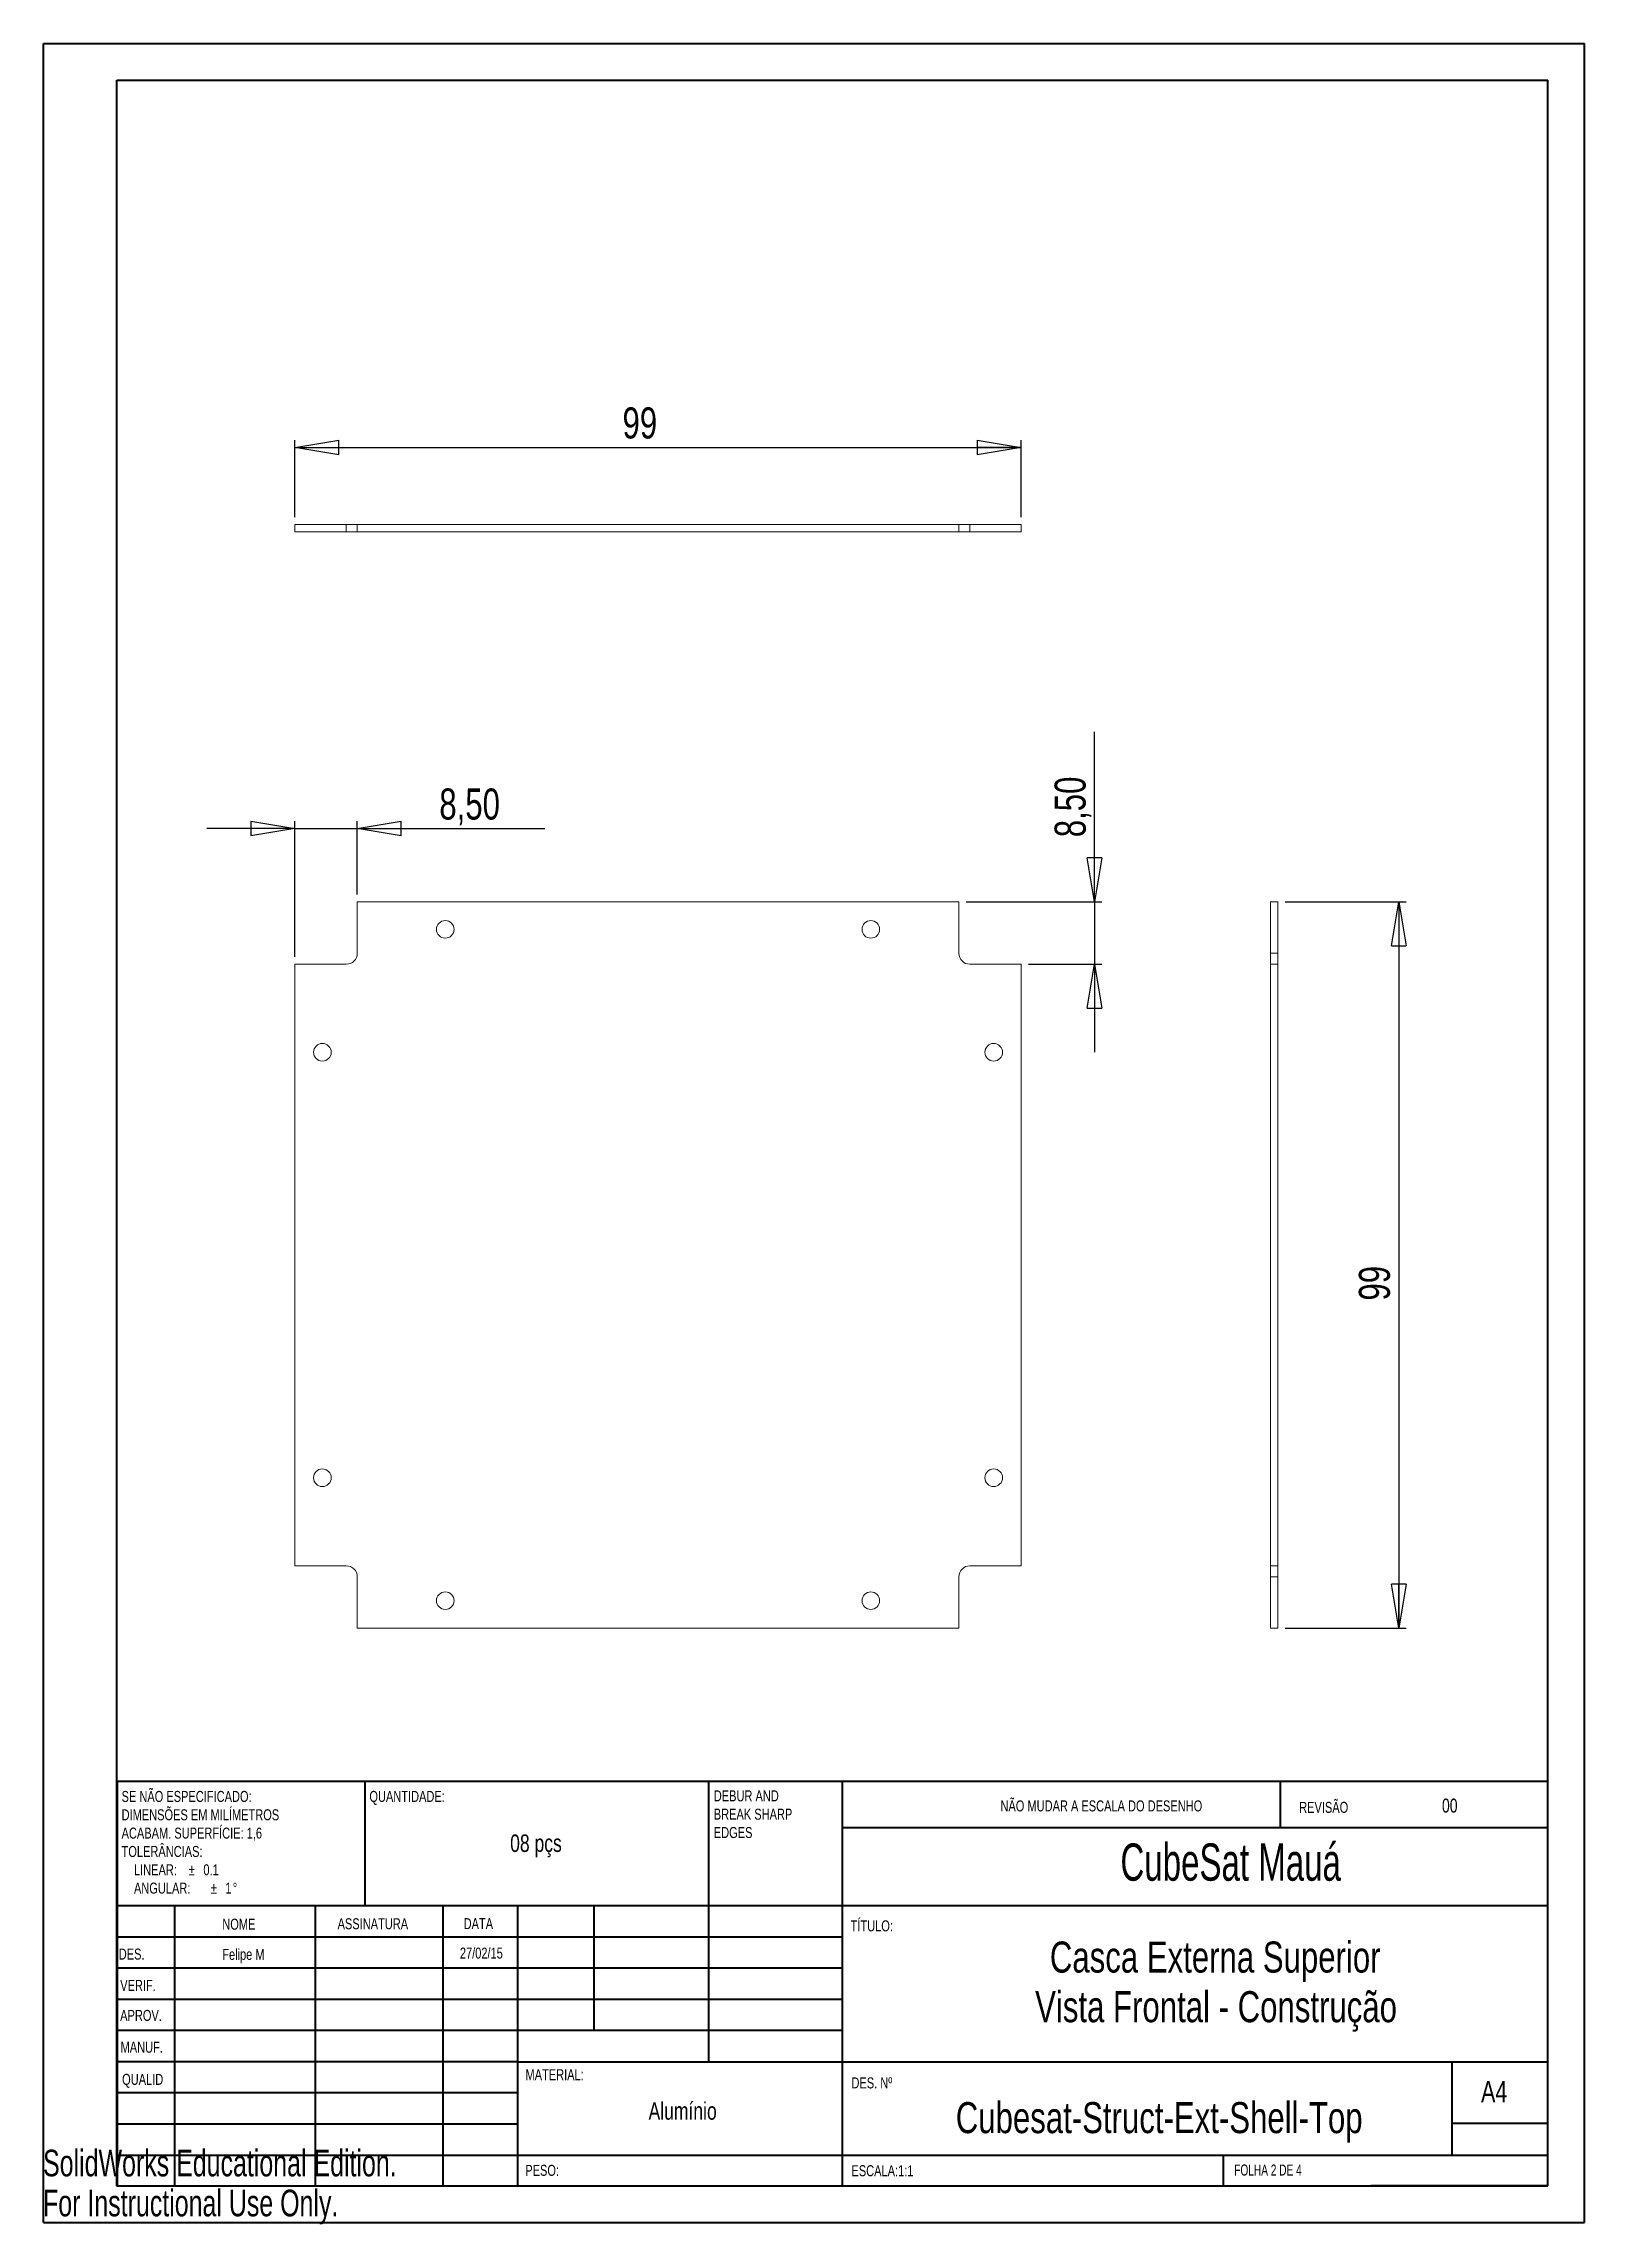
# Paper-space layout 'Folha02' of a CAD drawing. Header units: millimetres. Extents: x 0 to 210, y 0 to 297.
import ezdxf

# ---------------------------------------------------------------- set-up
doc = ezdxf.new("R2010")
doc.units = ezdxf.units.MM
doc.layers.add('FORMAT', color=7, linetype='Continuous')
doc.styles.add('SLDTEXTSTYLE0', font='TXT', dxfattribs={"width": 0.75})
doc.styles.add('SLDTEXTSTYLE1', font='TXT', dxfattribs={"width": 0.663})
doc.styles.add('SLDTEXTSTYLE2', font='TXT', dxfattribs={"width": 0.6875})
doc.styles.add('SLDTEXTSTYLE3', font='TXT', dxfattribs={"width": 0.7})
doc.dimstyles.new('SLDDIMSTYLE0', dxfattribs={"dimtxt": 4.233333, "dimasz": 5.9944, "dimexe": 0, "dimexo": 0.0625, "dimgap": 1.058333, "dimtad": 1, "dimrnd": 1e-09, "dimzin": 12, "dimdsep": 46, "dimtxsty": 'SLDTEXTSTYLE0', "dimblk1": 'CLOSED', "dimblk2": 'CLOSED', "dimsah": 1, "dimcen": 0.09, "dimadec": 0, "dimazin": 3, "dimtfac": 1, "dimtmove": 0, "dimatfit": 0, "dimldrblk": 'CLOSED', "dimfxl": 0, "dimfrac": 2, "dimtolj": 1, "dimtzin": 12, "dimarcsym": 0})
doc.dimstyles.new('SLDDIMSTYLE1', dxfattribs={"dimtxt": 4.233333, "dimasz": 5.9944, "dimexe": 0, "dimexo": 0.0625, "dimgap": 1.058333, "dimtad": 1, "dimrnd": 1e-09, "dimzin": 12, "dimdsep": 46, "dimtxsty": 'SLDTEXTSTYLE0', "dimblk1": 'CLOSED', "dimblk2": 'CLOSED', "dimsah": 1, "dimcen": 0.09, "dimadec": 0, "dimazin": 3, "dimtfac": 1, "dimtofl": 0, "dimtmove": 0, "dimatfit": 3, "dimldrblk": 'CLOSED', "dimfxl": 0, "dimfrac": 2, "dimtolj": 1, "dimtzin": 12, "dimarcsym": 0})

# ---------------------------------------------------------------- blocks, each defined once
blk = doc.blocks.new('SW_NOTE_2')
at = {"color": 0, "linetype": 'Continuous', "lineweight": 0, "char_height": 1.5, "attachment_point": 1, "style": 'SLDTEXTSTYLE0'}
for s, insert in [('DEBUR AND', (0, 1.93)), ('BREAK SHARP', (0, -0.57)), ('EDGES', (0, -3.07))]:
    blk.add_mtext(s, dxfattribs=dict(at, insert=insert))
blk = doc.blocks.new('SW_NOTE_3')
at = {"color": 0, "linetype": 'Continuous', "lineweight": 0, "char_height": 1.5, "attachment_point": 1, "style": 'SLDTEXTSTYLE0'}
for s, insert in [('SE NÃO ESPECIFICADO:', (0, 1.93)), ('ACABAM. SUPERFÍCIE: 1,6', (0, -3.07)), ('DIMENSÕES EM MILÍMETROS', (0, -0.57)), ('TOLERÂNCIAS:', (0, -5.57)), ('LINEAR:', (1.69, -8.07)), ('%%p', (9.16, -8.07)), ('0.1', (11.15, -8.07)), ('ANGULAR:', (1.69, -10.57)), ('%%p', (12.16, -10.57)), ('1', (14.15, -10.57)), ('%%d', (15.16, -10.57))]:
    blk.add_mtext(s, dxfattribs=dict(at, insert=insert))
blk = doc.blocks.new('_CLOSED')
at = {"color": 0, "linetype": 'ByBlock', "lineweight": -2}
for p, q in [((-1, 0.166667), (0, 0)), ((-1, 0.166667), (-1, -0.166667)), ((0, 0), (-1, -0.166667)), ((0, 0), (-1, 0))]:
    blk.add_line(p, q, dxfattribs=at)
blk = doc.blocks.new('_D')
at = {"layer": 'FORMAT'}
for p, q in [((34.32, 172.72), (34.32, 191.22)), ((42.82, 181.22), (42.82, 191.22)), ((34.32, 190.23), (22.34, 190.23)), ((34.32, 190.23), (42.82, 190.23)), ((42.82, 190.23), (68.39, 190.23))]:
    blk.add_line(p, q, dxfattribs=at)
at = {"layer": 'FORMAT', "xscale": 5.9944, "yscale": 5.9944}
blk.add_blockref('_CLOSED', (34.32, 190.23, 0.1), dxfattribs=at)
at = {"layer": 'FORMAT', "xscale": 5.9944, "yscale": 5.9944, "rotation": 180.0000000000004}
blk.add_blockref('_CLOSED', (42.82, 190.23, 0.1), dxfattribs=at)
at = {"layer": 'FORMAT', "insert": (54.01, 195.68, 0.1), "char_height": 4.233, "attachment_point": 1, "style": 'SLDTEXTSTYLE0'}
blk.add_mtext('8,50', dxfattribs=at)
blk = doc.blocks.new('_D_1')
at = {"layer": 'FORMAT'}
for p, q in [((143.32, 180.23), (143.32, 203.42)), ((125.81, 180.23), (144.31, 180.23)), ((143.32, 180.23), (143.32, 171.73)), ((134.31, 171.73), (144.31, 171.73)), ((143.32, 171.73), (143.32, 159.74))]:
    blk.add_line(p, q, dxfattribs=at)
at = {"layer": 'FORMAT', "xscale": 5.9944, "yscale": 5.9944}
for p, rotation in [((143.32, 180.23, 0.1), 270.0000000000004), ((143.32, 171.73, 0.1), 90.0000000000004)]:
    blk.add_blockref('_CLOSED', p, dxfattribs=dict(at, rotation=rotation))
at = {"layer": 'FORMAT', "insert": (137.87, 189.04, 0.1), "char_height": 4.233, "attachment_point": 1, "rotation": 90, "style": 'SLDTEXTSTYLE0'}
blk.add_mtext('8,50', dxfattribs=at)
blk = doc.blocks.new('_D_2')
at = {"layer": 'FORMAT'}
for p, q in [((34.32, 232.67), (34.32, 243.17)), ((34.32, 242.18), (133.32, 242.18)), ((133.32, 232.67), (133.32, 243.17))]:
    blk.add_line(p, q, dxfattribs=at)
at = {"layer": 'FORMAT', "xscale": 5.9944, "yscale": 5.9944, "rotation": 180.0000000000004}
blk.add_blockref('_CLOSED', (34.32, 242.18, 0.1), dxfattribs=at)
at = {"layer": 'FORMAT', "xscale": 5.9944, "yscale": 5.9944}
blk.add_blockref('_CLOSED', (133.32, 242.18, 0.1), dxfattribs=at)
at = {"layer": 'FORMAT', "insert": (78.98, 247.63, 0.1), "char_height": 4.233, "attachment_point": 1, "style": 'SLDTEXTSTYLE0'}
blk.add_mtext('99', dxfattribs=at)
blk = doc.blocks.new('_D_3')
at = {"layer": 'FORMAT'}
for p, q in [((169.29, 180.23), (185.79, 180.23)), ((184.8, 180.23), (184.8, 81.23)), ((169.29, 81.23), (185.79, 81.23))]:
    blk.add_line(p, q, dxfattribs=at)
at = {"layer": 'FORMAT', "xscale": 5.9944, "yscale": 5.9944}
for p, rotation in [((184.8, 180.23, 0.1), 90.0000000000004), ((184.8, 81.23, 0.1), 270.0000000000004)]:
    blk.add_blockref('_CLOSED', p, dxfattribs=dict(at, rotation=rotation))
at = {"layer": 'FORMAT', "insert": (179.34, 125.88, 0.1), "char_height": 4.233, "attachment_point": 1, "rotation": 90, "style": 'SLDTEXTSTYLE0'}
blk.add_mtext('99', dxfattribs=at)

psp = doc.layouts.new('Folha02')

# ---------------------------------------------------------------- linework, layer by layer
at = {"color": 7, "linetype": 'Continuous', "lineweight": 40}
for p, q in [((0.079, 0.215), (0.079, 297.215)), ((0.079, 297.215), (210.079, 297.215)), ((210.079, 0.215), (210.079, 297.215)), ((210.079, 292.215), (210.079, 297.215)), ((10.079, 292.215), (205.079, 292.215)), ((10.079, 5.215), (10.079, 292.215)), ((205.079, 5.215), (205.079, 292.215)), ((10.111, 60.371), (205.079, 60.371)), ((10.111, 60.371), (10.111, 5.121)), ((43.911, 43.371), (43.911, 60.371)), ((90.711, 60.371), (90.711, 22.121)), ((108.911, 60.371), (108.911, 5.121)), ((168.679, 54.09), (168.679, 60.465)), ((205.079, 53.996), (108.911, 53.996)), ((205.079, 43.371), (10.111, 43.371)), ((17.911, 43.371), (17.911, 5.121)), ((37.102, 43.371), (37.102, 5.121)), ((54.51, 43.371), (54.51, 5.121)), ((64.711, 5.121), (64.711, 43.371)), ((75.111, 26.371), (75.111, 43.371)), ((108.911, 39.121), (10.111, 39.121)), ((108.911, 34.871), (10.111, 34.871)), ((108.911, 30.621), (10.111, 30.621)), ((108.911, 26.371), (10.111, 26.371)), ((64.711, 22.121), (10.111, 22.121)), ((64.711, 22.121), (205.079, 22.121)), ((192.079, 9.465), (192.079, 22.215)), ((64.711, 17.871), (10.111, 17.871)), ((64.711, 13.621), (10.111, 13.621)), ((205.079, 13.715), (192.079, 13.715)), ((10.111, 9.371), (205.079, 9.371)), ((160.879, 5.215), (160.879, 9.465)), ((10.079, 5.215), (205.079, 5.215)), ((205.079, 5.215), (180.988, 5.215)), ((0.079, 0.215), (210.079, 0.215))]:
    psp.add_line(p, q, dxfattribs=at)
at = {"color": 7, "linetype": 'Continuous', "lineweight": 15}
for p, q in [((34.324, 230.677), (34.324, 231.677)), ((41.324, 231.677), (34.324, 231.677)), ((41.324, 230.677), (34.324, 230.677)), ((41.324, 230.677), (41.324, 231.677)), ((42.824, 231.677), (41.324, 231.677)), ((42.824, 230.677), (41.324, 230.677)), ((42.824, 230.677), (42.824, 231.677)), ((42.824, 231.677), (124.824, 231.677)), ((42.824, 230.677), (124.824, 230.677)), ((124.824, 230.677), (124.824, 231.677)), ((126.324, 231.677), (124.824, 231.677)), ((126.324, 230.677), (124.824, 230.677)), ((126.324, 230.677), (126.324, 231.677)), ((133.324, 231.677), (126.324, 231.677)), ((133.324, 230.677), (126.324, 230.677)), ((133.324, 230.677), (133.324, 231.677)), ((42.824, 180.227), (42.824, 173.227)), ((42.824, 180.227), (124.824, 180.227)), ((124.824, 173.227), (124.824, 180.227)), ((167.299, 180.227), (168.299, 180.227)), ((167.299, 173.227), (167.299, 180.227)), ((168.299, 173.227), (168.299, 180.227)), ((167.299, 173.227), (168.299, 173.227)), ((167.299, 171.727), (167.299, 173.227)), ((168.299, 171.727), (168.299, 173.227)), ((41.324, 171.727), (34.324, 171.727)), ((34.324, 89.727), (34.324, 171.727)), ((133.324, 171.727), (126.324, 171.727)), ((133.324, 171.727), (133.324, 89.727)), ((167.299, 171.727), (168.299, 171.727)), ((167.299, 171.727), (167.299, 89.727)), ((168.299, 171.727), (168.299, 89.727)), ((34.324, 89.727), (41.324, 89.727)), ((126.324, 89.727), (133.324, 89.727)), ((167.299, 89.727), (168.299, 89.727)), ((167.299, 88.227), (167.299, 89.727)), ((168.299, 88.227), (168.299, 89.727)), ((42.824, 88.227), (42.824, 81.227)), ((124.824, 81.227), (124.824, 88.227)), ((167.299, 88.227), (168.299, 88.227)), ((167.299, 81.227), (167.299, 88.227)), ((168.299, 81.227), (168.299, 88.227)), ((124.824, 81.227), (42.824, 81.227)), ((167.299, 81.227), (168.299, 81.227))]:
    psp.add_line(p, q, dxfattribs=at)
for centre in [(54.824, 176.477), (112.824, 176.477), (38.074, 159.727), (129.574, 159.727), (38.074, 101.727), (129.574, 101.727), (54.824, 84.977), (112.824, 84.977)]:
    psp.add_circle(centre, 1.2, dxfattribs=at)
for centre, start, end in [((41.324, 173.227), 270, 0), ((126.324, 173.227), 180, 270), ((41.324, 88.227), 0, 90), ((126.324, 88.227), 90, 180)]:
    psp.add_arc(centre, 1.5, start, end, dxfattribs=at)

# ---------------------------------------------------------------- block references
at = {"color": 7, "linetype": 'Continuous', "lineweight": 0}
for name, p in [('SW_NOTE_3', (10.704, 57.108)), ('SW_NOTE_2', (91.42, 57.19))]:
    psp.add_blockref(name, p, dxfattribs=at)

# ---------------------------------------------------------------- texts
for s, insert, char_height, attachment_point, style in [('QUANTIDADE:', (44.482, 59.04), 1.5, 1, 'SLDTEXTSTYLE0'), ('NÃO MUDAR A ESCALA DO DESENHO', (130.493, 57.748), 1.5, 1, 'SLDTEXTSTYLE0'), ('REVISÃO', (171.206, 57.55), 1.5, 1, 'SLDTEXTSTYLE0'), ('00', (191.731, 57.99), 1.905, 2, 'SLDTEXTSTYLE0'), ('08 pçs', (67.185, 53.102), 2.3813, 2, 'SLDTEXTSTYLE0'), ('CubeSat Mauá', (161.869, 51.883), 5.08, 2, 'SLDTEXTSTYLE1'), ('NOME', (24.433, 41.622), 1.5, 1, 'SLDTEXTSTYLE0'), ('ASSINATURA', (40.144, 41.683), 1.5, 1, 'SLDTEXTSTYLE0'), ('DATA', (57.326, 41.697), 1.5, 1, 'SLDTEXTSTYLE0'), ('TÍTULO:', (110.067, 41.399), 1.5, 1, 'SLDTEXTSTYLE0'), ('Casca Externa Superior', (159.763, 38.511), 4.23333, 2, 'SLDTEXTSTYLE0'), ('DES.', (10.323, 37.551), 1.5, 1, 'SLDTEXTSTYLE0'), ('Felipe M', (27.31, 37.504), 1.4986, 2, 'SLDTEXTSTYLE0'), ('27/02/15', (59.74, 37.68), 1.4986, 2, 'SLDTEXTSTYLE0'), ('VERIF.', (10.521, 33.275), 1.5, 1, 'SLDTEXTSTYLE0'), ('APROV.', (10.513, 29.185), 1.5, 1, 'SLDTEXTSTYLE0'), ('MANUF.', (10.566, 24.855), 1.5, 1, 'SLDTEXTSTYLE0'), ('MATERIAL:', (65.757, 21.107), 1.5, 1, 'SLDTEXTSTYLE0'), ('QUALID', (10.78, 20.471), 1.5, 1, 'SLDTEXTSTYLE0'), ('DES. Nº', (110.185, 19.99), 1.5, 1, 'SLDTEXTSTYLE0'), ('A4', (196, 19.515), 2.9104, 1, 'SLDTEXTSTYLE0'), ('Alumínio', (87.179, 16.606), 2.3813, 2, 'SLDTEXTSTYLE0'), ('Cubesat-Struct-Ext-Shell-Top', (152.126, 16.626), 4.23333, 2, 'SLDTEXTSTYLE0'), ('PESO:', (65.729, 8.07), 1.4986, 1, 'SLDTEXTSTYLE0'), ('ESCALA:1:1', (110.185, 8.021), 1.5, 1, 'SLDTEXTSTYLE0'), ('FOLHA 2 DE 4', (162.357, 8.115), 1.5, 1, 'SLDTEXTSTYLE2')]:
    psp.add_mtext(s, dxfattribs=dict(at, insert=insert, char_height=char_height, attachment_point=attachment_point, style=style))
at = {"color": 7, "linetype": 'Continuous', "char_height": 3.633, "attachment_point": 1, "style": 'SLDTEXTSTYLE3'}
for s, insert in [('SolidWorks Educational Edition.', (0, 10.133)), ('For Instructional Use Only.', (0, 4.683))]:
    psp.add_mtext(s, dxfattribs=dict(at, insert=insert))
at = {"layer": 'FORMAT', "insert": (159.876, 31.745), "char_height": 4.23333, "attachment_point": 2, "style": 'SLDTEXTSTYLE0'}
psp.add_mtext('Vista Frontal - Construção', dxfattribs=at)

# ---------------------------------------------------------------- dimensions: what is measured, and where the dimension line sits
at = {"layer": 'FORMAT'}
for base, p1, p2, dimstyle, picture, middle in [((133.324, 242.177), (34.324, 231.677), (133.324, 231.677), 'SLDDIMSTYLE1', '_D_2', (83.824, 242.177)), ((42.824, 190.227), (34.324, 171.727), (42.824, 180.227), 'SLDDIMSTYLE0', '_D', (61.197, 190.227))]:
    dim = psp.add_linear_dim(base=base, p1=p1, p2=p2, dimstyle=dimstyle, dxfattribs=at)
    dim.commit()
    dim.dimension.update_dxf_attribs({"geometry": picture, "text_midpoint": middle, "dimtype": 160})
for base, p1, p2, dimstyle, picture, middle in [((143.324, 171.727), (124.824, 180.227), (133.324, 171.727), 'SLDDIMSTYLE0', '_D_1', (143.324, 196.227)), ((184.799, 81.227), (168.299, 180.227), (168.299, 81.227), 'SLDDIMSTYLE1', '_D_3', (184.799, 130.727))]:
    dim = psp.add_linear_dim(base=base, p1=p1, p2=p2, angle=90, dimstyle=dimstyle, dxfattribs=at)
    dim.commit()
    dim.dimension.update_dxf_attribs({"geometry": picture, "text_midpoint": middle, "dimtype": 160})

doc.saveas('drawing.dxf')
